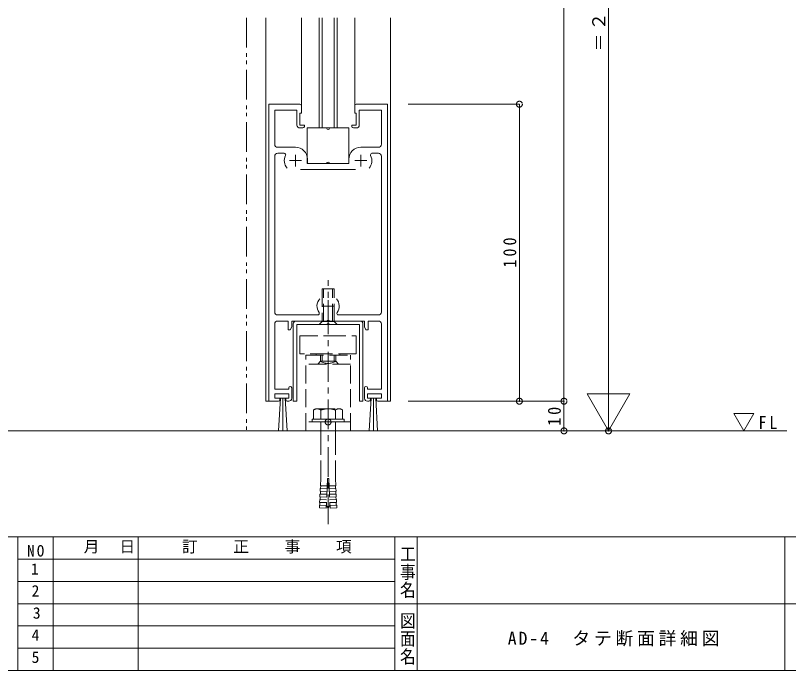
# Model space of a CAD drawing. Units: millimetres at full size, sheet at 1:2. Extents: x -822 to 1661, y -1160 to -613.
# Drawn here: x 1020.9 to 1281.2, y -1159.8 to -939.2 of the extents above; entities that cross this region are included whole.
import ezdxf
from ezdxf.enums import TextEntityAlignment as Align

# ---------------------------------------------------------------- set-up
doc = ezdxf.new("R2010")
doc.units = ezdxf.units.MM
doc.header["$LTSCALE"] = 2
doc.header["$PDMODE"] = 32
doc.header["$PDSIZE"] = 2
for name, pattern in [('CHAIN1', [8, 5, -1, 1, -1]), ('DASHED3', [4, 3, -1]), ('DOUBLE_CHAIN1', [8.8, 5, -1, 0.6, -0.6, 0.6, -1])]:
    doc.linetypes.add(name, pattern=pattern)
for name, color, linetype, lineweight in [('2-3_21_工事名称', 7, 'Continuous', 18), ('2-D', 7, 'Continuous', 15), ('2-F_zuwaku', 1, 'DASHED3', 9), ('F-E', 5, 'Continuous', 9)]:
    doc.layers.add(name, color=color, linetype=linetype, lineweight=lineweight)
doc.layers.add('F-7', color=7, linetype='Continuous')
doc.styles.add('@ＭＳ ゴシック', font='')
doc.styles.add('ＭＳ ゴシック', font='')
doc.styles.get('@ＭＳ ゴシック').set_extended_font_data('@MS Gothic')
doc.styles.get('ＭＳ ゴシック').set_extended_font_data('MS Gothic')

msp = doc.modelspace()

# ---------------------------------------------------------------- linework, layer by layer
at = {"layer": '2-3_21_工事名称', "color": 4, "lineweight": 5}
for p, q in [((1105.191, -939.953), (1105.191, -1069.088)), ((1117.191, -969.589), (1117.191, -939.953)), ((1135.191, -969.589), (1135.191, -939.953)), ((1147.191, -939.953), (1147.191, -1069.088)), ((1110.141, -1068.088), (1109.507, -1079.088)), ((1110.941, -1068.088), (1110.941, -1079.088)), ((1112.375, -1079.088), (1111.741, -1068.088)), ((1140.007, -1079.088), (1140.641, -1068.088)), ((1141.441, -1068.088), (1141.441, -1079.088)), ((1142.241, -1068.088), (1142.875, -1079.088))]:
    msp.add_line(p, q, dxfattribs=at)
at = {"layer": '2-3_21_工事名称', "color": 1, "lineweight": 9}
for p, q in [((1123.191, -939.953), (1123.191, -977.088)), ((1124.191, -977.088), (1124.191, -939.953)), ((1128.191, -939.953), (1128.191, -977.088)), ((1129.191, -977.088), (1129.191, -939.953))]:
    msp.add_line(p, q, dxfattribs=at)
at = {"layer": '2-3_21_工事名称'}
for p, q in [((1106.191, -969.089), (1106.191, -1069.089)), ((1106.191, -969.089), (1116.691, -969.089)), ((1146.191, -969.089), (1135.691, -969.089)), ((1146.191, -969.089), (1146.191, -1069.089)), ((1108.221, -982.589), (1108.221, -971.119)), ((1115.691, -971.119), (1108.221, -971.119)), ((1115.691, -976.089), (1115.691, -971.119)), ((1135.691, -972.089), (1135.691, -976.089)), ((1136.691, -976.089), (1136.691, -971.119)), ((1136.691, -971.119), (1144.161, -971.119)), ((1144.161, -982.589), (1144.161, -971.119)), ((1118.191, -976.089), (1118.191, -976.589)), ((1135.691, -976.089), (1134.191, -976.089)), ((1134.191, -976.589), (1134.191, -976.089)), ((1117.691, -977.089), (1116.691, -977.089)), ((1125.691, -977.088), (1119.191, -977.088)), ((1119.191, -977.088), (1119.191, -989.088)), ((1129.191, -977.088), (1123.191, -977.088)), ((1133.191, -977.088), (1126.691, -977.088)), ((1133.191, -989.088), (1133.191, -977.088)), ((1134.691, -977.089), (1135.691, -977.089)), ((1109.221, -983.589), (1115.191, -983.589)), ((1143.161, -983.589), (1137.191, -983.589)), ((1111.425, -985.619), (1109.221, -985.619)), ((1140.957, -985.619), (1143.161, -985.619)), ((1108.221, -986.619), (1108.221, -1039.059)), ((1119.191, -989.088), (1125.691, -989.088)), ((1119.221, -987.619), (1119.221, -989.089)), ((1133.161, -989.089), (1119.221, -989.089)), ((1126.691, -989.088), (1133.191, -989.088)), ((1133.161, -987.619), (1133.161, -989.089)), ((1144.161, -1039.059), (1144.161, -986.619)), ((1135.459, -991.089), (1116.923, -991.089)), ((1109.221, -1040.059), (1122.732, -1040.059)), ((1129.65, -1040.059), (1143.161, -1040.059)), ((1108.221, -1043.089), (1108.221, -1065.089)), ((1112.741, -1042.089), (1109.221, -1042.089)), ((1112.741, -1042.089), (1112.741, -1045.089)), ((1125.733, -1042.089), (1113.941, -1042.089)), ((1113.941, -1044.089), (1113.941, -1042.089)), ((1138.441, -1042.089), (1126.649, -1042.089)), ((1138.441, -1044.089), (1138.441, -1042.089)), ((1139.641, -1042.089), (1143.161, -1042.089)), ((1144.161, -1065.089), (1144.161, -1043.089)), ((1112.941, -1065.089), (1112.941, -1064.589)), ((1113.941, -1064.589), (1113.941, -1068.089)), ((1138.441, -1064.589), (1138.441, -1068.089)), ((1139.441, -1065.089), (1139.441, -1064.589)), ((1108.221, -1065.089), (1112.941, -1065.089)), ((1108.221, -1066.589), (1112.941, -1066.589)), ((1108.221, -1066.589), (1108.221, -1068.089)), ((1112.941, -1066.589), (1112.941, -1068.089)), ((1144.161, -1065.089), (1139.441, -1065.089)), ((1144.161, -1066.589), (1139.441, -1066.589)), ((1139.441, -1066.589), (1139.441, -1068.089)), ((1144.161, -1066.589), (1144.161, -1068.089)), ((1105.191, -1069.088), (1106.191, -1069.088)), ((1106.191, -1069.089), (1109.441, -1069.089)), ((1109.941, -1068.089), (1108.221, -1068.089)), ((1109.191, -1068.088), (1112.691, -1068.088)), ((1109.941, -1068.089), (1109.941, -1068.589)), ((1112.941, -1068.089), (1111.941, -1068.089)), ((1111.941, -1068.589), (1111.941, -1068.089)), ((1112.441, -1069.089), (1112.941, -1069.089)), ((1139.441, -1068.089), (1140.441, -1068.089)), ((1139.941, -1069.089), (1139.441, -1069.089)), ((1143.191, -1068.088), (1139.691, -1068.088)), ((1140.441, -1068.589), (1140.441, -1068.089)), ((1142.441, -1068.089), (1142.441, -1068.589)), ((1142.441, -1068.089), (1144.161, -1068.089)), ((1146.191, -1069.089), (1142.941, -1069.089)), ((1146.191, -1069.088), (1147.191, -1069.088))]:
    msp.add_line(p, q, dxfattribs=at)
at = {"layer": '2-3_21_工事名称', "linetype": 'CHAIN1'}
for p, q in [((1115.191, -986.089), (1115.191, -990.089)), ((1137.191, -986.089), (1137.191, -990.089)), ((1113.191, -988.089), (1117.191, -988.089)), ((1135.191, -988.089), (1139.191, -988.089)), ((1126.191, -1035.089), (1126.191, -1039.089)), ((1124.191, -1037.089), (1128.191, -1037.089))]:
    msp.add_line(p, q, dxfattribs=at)
at = {"layer": '2-3_21_工事名称'}
for points in [[(1117.191, -969.589), (1117.191, -972.089), (1116.691, -972.089)], [(1135.191, -969.589), (1135.191, -972.089), (1135.691, -972.089)], [(1116.691, -972.089), (1116.691, -976.089), (1118.191, -976.089)], [(1139.641, -1042.089), (1139.641, -1045.089), (1138.941, -1045.089), (1138.441, -1044.089)], [(1112.741, -1045.089), (1113.441, -1045.089), (1113.941, -1044.089)]]:
    msp.add_lwpolyline(points, dxfattribs=at)
for centre, radius, start, end in [((1116.691, -969.589), 0.5, 360, 90), ((1135.691, -969.589), 0.5, 90, 180), ((1116.691, -976.089), 1, 180, 270), ((1135.691, -976.089), 1, 270, 0), ((1117.691, -976.589), 0.5, 270, 360), ((1126.191, -977.088), 0.5, 180, 0), ((1134.691, -976.589), 0.5, 180, 270), ((1109.221, -982.589), 1, 180, 270), ((1115.191, -987.619), 4.03, 0, 90), ((1137.191, -987.619), 4.03, 90, 180), ((1143.161, -982.589), 1, 270, 360), ((1109.221, -986.619), 1, 90, 180), ((1111.425, -986.119), 0.5, 332.38491, 90), ((1115.191, -988.089), 3.75, 152.38491, 222.28107), ((1137.191, -988.089), 3.75, 317.71893, 27.61509), ((1140.957, -986.119), 0.5, 90, 207.61509), ((1143.161, -986.619), 1, 0, 90), ((1126.191, -989.088), 0.5, 0, 180), ((1126.191, -1037.089), 3.75, 137.71893, 215.53333), ((1126.191, -1037.089), 3.75, 324.46667, 42.28107), ((1109.221, -1039.059), 1, 180, 270), ((1122.732, -1039.559), 0.5, 270, 35.53333), ((1129.65, -1039.559), 0.5, 144.46667, 270), ((1143.161, -1039.059), 1, 270, 0), ((1109.221, -1043.089), 1, 90, 180), ((1126.191, -1042.289), 0.5, 23.57818, 156.42182), ((1143.161, -1043.089), 1, 0, 90), ((1113.441, -1064.589), 0.5, 0, 180), ((1138.941, -1064.589), 0.5, 0, 180), ((1109.441, -1068.589), 0.5, 270, 0), ((1112.441, -1068.589), 0.5, 180, 270), ((1112.941, -1068.089), 1, 270, 0), ((1139.441, -1068.089), 1, 180, 270), ((1139.941, -1068.589), 0.5, 270, 0), ((1142.941, -1068.589), 0.5, 180, 270)]:
    msp.add_arc(centre, radius, start, end, dxfattribs=at)
at = {"layer": '2-D', "color": 2}
for p, q in [((1266.167, -1079.089), (1262.792, -1073.243)), ((1262.792, -1073.243), (1269.542, -1073.243)), ((1266.167, -1079.089), (1269.542, -1073.243))]:
    msp.add_line(p, q, dxfattribs=at)
at = {"layer": '2-F_zuwaku', "color": 3, "linetype": 'Continuous'}
for p, q in [((1205.606, -1069.088), (1205.606, -784.457)), ((1220.606, -789.457), (1220.606, -1079.089)), ((1190.606, -969.089), (1153.191, -969.089)), ((1190.606, -969.089), (1190.606, -1069.088)), ((1220.606, -1079.089), (1213.417, -1066.638)), ((1227.794, -1066.638), (1213.417, -1066.638)), ((1220.606, -1079.089), (1227.794, -1066.638)), ((1205.606, -1069.088), (1153.191, -1069.088)), ((1205.606, -1079.089), (1205.606, -1069.088))]:
    msp.add_line(p, q, dxfattribs=at)
at = {"layer": '2-F_zuwaku', "color": 4, "linetype": 'DOUBLE_CHAIN1', "lineweight": 5}
msp.add_line((1098.691, -939.953), (1098.691, -1079.089), dxfattribs=at)
at = {"layer": '2-F_zuwaku', "linetype": 'CHAIN1'}
for p, q in [((1126.191, -1046.289), (1126.191, -1028.289)), ((1126.191, -1110.514), (1126.191, -1044.089))]:
    msp.add_line(p, q, dxfattribs=at)
at = {"layer": '2-F_zuwaku', "color": 7, "linetype": 'Continuous', "lineweight": 15}
for p, q in [((1128.191, -1031.289), (1124.191, -1031.289)), ((1123.191, -1043.289), (1129.191, -1043.289))]:
    msp.add_line(p, q, dxfattribs=at)
at = {"layer": '2-F_zuwaku'}
for p, q in [((1124.191, -1031.289), (1124.191, -1042.289)), ((1128.191, -1031.289), (1124.191, -1031.289)), ((1124.691, -1042.289), (1124.691, -1031.289)), ((1127.691, -1042.289), (1127.691, -1031.289)), ((1128.191, -1042.289), (1128.191, -1031.289)), ((1124.191, -1042.289), (1123.191, -1043.289)), ((1116.691, -1047.089), (1126.191, -1047.089)), ((1116.691, -1053.089), (1116.691, -1047.089)), ((1126.191, -1053.089), (1116.691, -1053.089)), ((1118.691, -1079.089), (1118.691, -1053.589)), ((1118.691, -1053.589), (1133.691, -1053.589)), ((1122.191, -1053.589), (1122.191, -1053.089)), ((1123.641, -1053.589), (1123.641, -1055.639)), ((1124.191, -1055.639), (1124.191, -1053.589)), ((1128.191, -1053.589), (1128.191, -1055.639)), ((1128.741, -1053.589), (1128.741, -1055.639)), ((1130.191, -1053.089), (1130.191, -1053.589)), ((1133.691, -1079.089), (1133.691, -1053.589)), ((1133.691, -1056.589), (1118.691, -1056.589)), ((1123.641, -1055.639), (1122.691, -1056.589)), ((1123.641, -1055.639), (1128.741, -1055.639)), ((1128.741, -1055.639), (1129.691, -1056.589)), ((1121.291, -1075.131), (1121.291, -1072.078)), ((1122.516, -1071.631), (1129.866, -1071.631)), ((1123.741, -1075.131), (1123.741, -1072.078)), ((1128.641, -1075.131), (1128.641, -1072.078)), ((1131.091, -1075.131), (1131.091, -1072.078)), ((1133.691, -1076.089), (1118.691, -1076.089)), ((1120.774, -1075.131), (1120.774, -1076.089)), ((1131.608, -1075.131), (1120.774, -1075.131)), ((1131.608, -1076.089), (1120.774, -1076.089)), ((1121.291, -1075.131), (1131.091, -1075.131)), ((1123.691, -1076.089), (1123.691, -1081.089)), ((1128.691, -1076.089), (1128.691, -1081.089)), ((1131.608, -1075.131), (1131.608, -1076.089)), ((1133.691, -1079.089), (1118.691, -1079.089)), ((1123.691, -1081.089), (1123.691, -1095.081)), ((1128.691, -1081.089), (1128.691, -1095.081)), ((1123.691, -1095.081), (1123.584, -1097.528)), ((1125.983, -1095.131), (1125.546, -1105.121)), ((1126.399, -1095.131), (1125.983, -1095.131)), ((1126.399, -1095.131), (1126.835, -1105.121)), ((1128.691, -1095.081), (1128.798, -1097.528)), ((1123.584, -1097.528), (1125.874, -1097.628)), ((1123.709, -1097.534), (1123.668, -1098.47)), ((1128.798, -1097.528), (1126.508, -1097.628)), ((1128.673, -1097.534), (1128.714, -1098.47)), ((1123.461, -1100.338), (1123.421, -1101.275)), ((1123.461, -1100.338), (1125.751, -1100.438)), ((1123.543, -1098.465), (1123.502, -1099.402)), ((1123.502, -1099.402), (1125.792, -1099.501)), ((1123.543, -1098.465), (1125.833, -1098.565)), ((1123.627, -1099.407), (1123.586, -1100.344)), ((1128.839, -1098.465), (1126.549, -1098.565)), ((1128.88, -1099.402), (1126.59, -1099.501)), ((1128.921, -1100.338), (1126.631, -1100.438)), ((1128.755, -1099.407), (1128.796, -1100.344)), ((1128.839, -1098.465), (1128.88, -1099.402)), ((1128.921, -1100.338), (1128.961, -1101.275)), ((1123.38, -1102.211), (1123.339, -1103.148)), ((1123.339, -1103.148), (1125.628, -1103.248)), ((1123.38, -1102.211), (1125.669, -1102.311)), ((1123.421, -1101.275), (1125.71, -1101.375)), ((1123.464, -1103.153), (1123.423, -1104.09)), ((1123.545, -1101.28), (1123.505, -1102.217)), ((1128.961, -1101.275), (1126.672, -1101.375)), ((1129.002, -1102.211), (1126.713, -1102.311)), ((1129.043, -1103.148), (1126.754, -1103.248)), ((1128.837, -1101.28), (1128.877, -1102.217)), ((1128.918, -1103.153), (1128.959, -1104.09)), ((1129.002, -1102.211), (1129.043, -1103.148)), ((1123.298, -1104.085), (1123.257, -1105.021)), ((1123.257, -1105.021), (1125.546, -1105.121)), ((1123.298, -1104.085), (1125.587, -1104.185)), ((1125.591, -1104.092), (1126.191, -1105.131)), ((1126.791, -1104.092), (1126.191, -1105.131)), ((1129.084, -1104.085), (1126.795, -1104.185)), ((1129.125, -1105.021), (1126.835, -1105.121)), ((1129.084, -1104.085), (1129.125, -1105.021))]:
    msp.add_line(p, q, dxfattribs=at)
at = {"layer": '2-F_zuwaku', "color": 7, "linetype": 'Continuous', "lineweight": 18}
for p, q in [((1114.441, -1069.089), (1114.441, -1043.089)), ((1115.441, -1042.089), (1136.941, -1042.089)), ((1125.733, -1043.289), (1115.641, -1043.289)), ((1136.741, -1043.289), (1126.649, -1043.289)), ((1136.741, -1069.089), (1136.741, -1043.289)), ((1137.941, -1043.089), (1137.941, -1069.089)), ((1137.941, -1069.089), (1136.741, -1069.089))]:
    msp.add_line(p, q, dxfattribs=at)
at = {"layer": '2-F_zuwaku', "color": 2, "linetype": 'Continuous', "lineweight": 15}
msp.add_line((1280.618, -1079.089), (872.332, -1079.089), dxfattribs=at)
at = {"layer": '2-F_zuwaku', "color": 7, "linetype": 'Continuous', "lineweight": 18}
msp.add_lwpolyline([(1115.641, -1043.289), (1115.641, -1069.089), (1114.441, -1069.089)], dxfattribs=at)
at = {"layer": '2-F_zuwaku'}
for points in [[(1129.191, -1043.289), (1128.191, -1042.289), (1124.191, -1042.289)], [(1126.191, -1047.089), (1135.691, -1047.089), (1135.691, -1053.089), (1126.191, -1053.089)]]:
    msp.add_lwpolyline(points, dxfattribs=at)
at = {"layer": '2-F_zuwaku', "color": 7, "linetype": 'Continuous', "lineweight": 18}
for centre, start, end in [((1115.441, -1043.089), 90, 180), ((1136.941, -1043.089), 0, 90)]:
    msp.add_arc(centre, 1, start, end, dxfattribs=at)
at = {"layer": '2-F_zuwaku'}
for centre, radius, start, end in [((1126.191, -1043.489), 0.5, 23.57818, 156.42182), ((1126.191, -1051.432), 4.919, 238.77802, 301.22198), ((1122.516, -1073.531), 1.901, 90.00002, 130.13071), ((1122.516, -1073.531), 1.901, 49.86927, 90.00002), ((1126.191, -1078.562), 6.931, 90.00002, 110.69992), ((1126.191, -1078.562), 6.931, 69.30006, 90.00002), ((1129.866, -1073.531), 1.901, 90.00002, 130.13077), ((1129.866, -1073.531), 1.901, 49.86927, 90.00002)]:
    msp.add_arc(centre, radius, start, end, dxfattribs=at)
at = {"layer": '2-F_zuwaku', "color": 5}
for p in [(1190.606, -969.089), (1190.606, -1069.088), (1205.606, -1069.088), (1205.606, -1079.089), (1220.606, -1079.089)]:
    msp.add_point(p, dxfattribs=at)
at = {"layer": '2-F_zuwaku'}
msp.add_point((1126.191, -1076.089), dxfattribs=at)
at = {"layer": 'F-E'}
for p, q in [((857.556, -1114.774), (1021.678, -1114.774)), ((857.556, -1114.774), (1148.656, -1114.774)), ((1021.678, -1114.774), (1021.678, -1159.774)), ((1033.678, -1114.774), (1033.678, -1159.774)), ((1062.266, -1114.774), (1062.266, -1159.774)), ((1148.656, -1114.774), (1280.006, -1114.774)), ((1280.006, -1114.774), (1414.356, -1114.774)), ((1148.656, -1122.274), (1021.678, -1122.274)), ((1148.656, -1129.774), (1021.678, -1129.774)), ((1148.656, -1137.274), (1021.678, -1137.274)), ((1280.006, -1137.274), (1148.656, -1137.274)), ((1414.356, -1137.274), (1280.006, -1137.274)), ((1148.656, -1144.774), (1021.678, -1144.774)), ((1148.656, -1152.274), (1021.678, -1152.274)), ((1021.678, -1159.774), (857.556, -1159.774)), ((1641.556, -1159.774), (857.556, -1159.774))]:
    msp.add_line(p, q, dxfattribs=at)
for points in [[(1148.656, -1114.774), (1148.656, -1137.274), (1148.656, -1159.774)], [(1156.156, -1114.774), (1156.156, -1137.274), (1156.156, -1159.774)], [(1280.006, -1114.774), (1280.006, -1137.274), (1280.006, -1159.774)]]:
    msp.add_lwpolyline(points, dxfattribs=at)

# ---------------------------------------------------------------- texts
at = {"layer": '2-D', "insert": (1271.083, -1078.426), "char_height": 4.399, "attachment_point": 7, "style": 'ＭＳ ゴシック'}
msp.add_mtext('\\T1.36;\\W0.9;FL', dxfattribs=at)
at = {"layer": '2-F_zuwaku', "color": 7, "char_height": 4.399, "attachment_point": 7, "rotation": 90, "style": 'ＭＳ ゴシック'}
for s, insert in [('\\T1.17;＝２０００', (1219.606, -951.273)), ('\\T1.38;\\W0.9;100', (1189.606, -1024.089)), ('\\T1.36;\\W0.9;10', (1204.606, -1077.339))]:
    msp.add_mtext(s, dxfattribs=dict(at, insert=insert))
at = {"layer": 'F-7', "insert": (1186.675, -1151.647), "char_height": 4.399, "attachment_point": 7, "style": 'ＭＳ ゴシック'}
msp.add_mtext('\\T1.21;AD-4\u3000タテ断面詳細図', dxfattribs=at)
at = {"layer": 'F-E', "color": 7, "style": 'ＭＳ ゴシック'}
for s, p in [('月', (1043.916, -1121.118)), ('日', (1055.948, -1121.118)), ('訂', (1077.014, -1121.118)), ('正', (1094.292, -1121.118)), ('事', (1111.57, -1121.118)), ('項', (1128.848, -1121.118)), ('1', (1026.142, -1128.651)), ('2', (1026.362, -1136.016)), ('3', (1026.776, -1143.465)), ('4', (1026.362, -1150.913)), ('5', (1026.362, -1158.362))]:
    msp.add_text(s, height=3.849, dxfattribs=at).set_placement(p, align=Align.BOTTOM_LEFT)
at = {"layer": 'F-E', "color": 7, "style": '@ＭＳ ゴシック', "width": 1.15}
for s, p in [('工事名', (1149.884, -1117.493)), ('図面名', (1149.888, -1139.937))]:
    msp.add_text(s, height=3.849, rotation=270, dxfattribs=at).set_placement(p, align=Align.BOTTOM_LEFT)
at = {"layer": 'F-E', "color": 7, "insert": (1024.865, -1121.452), "char_height": 3.849, "attachment_point": 7, "style": 'ＭＳ ゴシック'}
msp.add_mtext('\\T1.31;\\W0.95;NO', dxfattribs=at)

doc.saveas('drawing.dxf')
